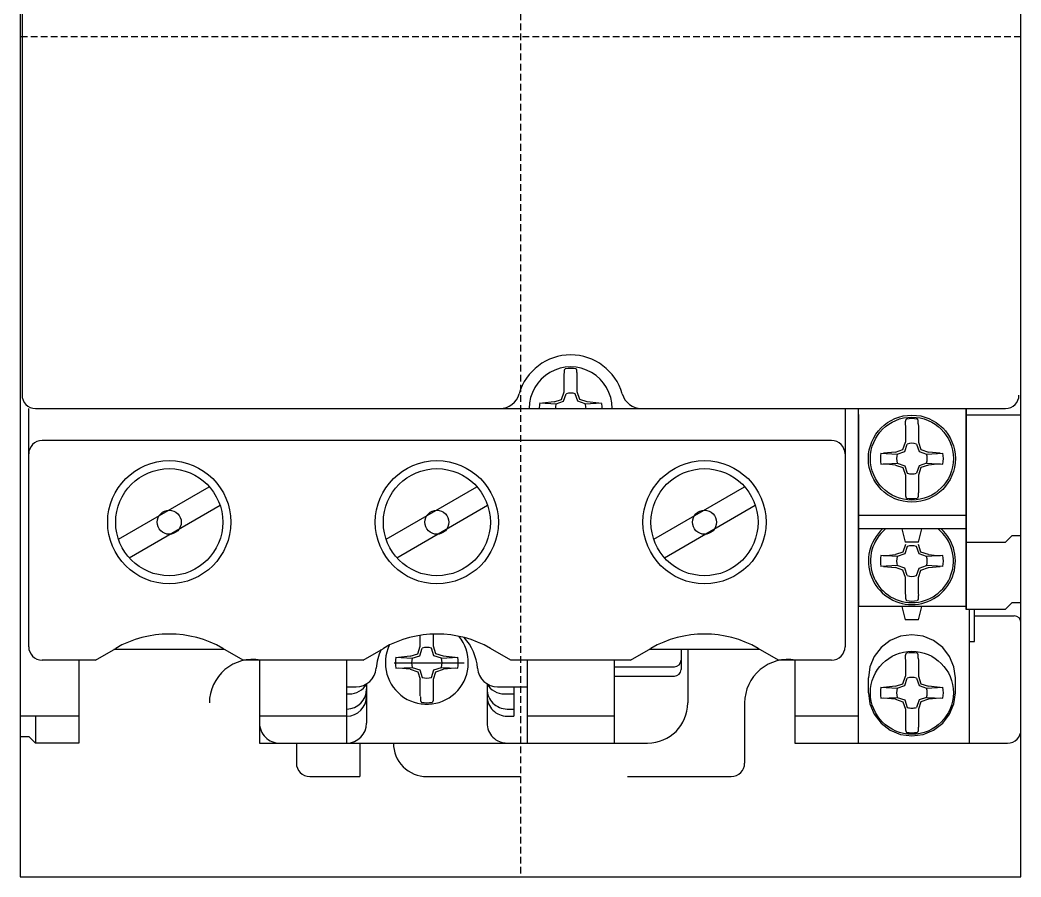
# Model space of a CAD drawing. Extents: x 0 to 75, y 0 to 126.
# Drawn here: x 0 to 74.8, y 0 to 64 of the extents above; entities that cross this region are included whole.
import ezdxf

# ---------------------------------------------------------------- set-up
doc = ezdxf.new("R2010")
doc.units = 0
doc.linetypes.add('DASHED', pattern=[0.75, 0.5, -0.25])
doc.layers.add('-15N-THT. THIẾT BỊ ĐÓNG MỞ', color=40, linetype='CONTINUOUS')

# ---------------------------------------------------------------- blocks, each defined once
blk = doc.blocks.new('06 - N - SC CTT LC1D40~65')
at = {"layer": '-15N-THT. THIẾT BỊ ĐÓNG MỞ'}
for p, q in [((0, 63.25), (0, -62.75)), ((74.800094, -62.75), (74.800094, 63.25)), ((0.150146, 27.249008), (0.150146, -26.750996)), ((40.661133, -26.515156), (40.661133, -25.273808)), ((40.663383, -25.24552), (40.666062, -25.217341)), ((40.666062, -25.217341), (40.668975, -25.18921)), ((40.668975, -25.18921), (40.671926, -25.161067)), ((40.671926, -25.161067), (40.674717, -25.132851)), ((40.674717, -25.132851), (40.677153, -25.1045)), ((40.677153, -25.1045), (40.679038, -25.075955)), ((40.679038, -25.075955), (40.680176, -25.047153)), ((40.680176, -25.047153), (40.680501, -25.023862)), ((40.680501, -25.023862), (40.680631, -25.000496)), ((40.680631, -25.000496), (40.680974, -24.977182)), ((40.680974, -24.977182), (40.681938, -24.954048)), ((40.681938, -24.954048), (40.683934, -24.931223)), ((40.683934, -24.931223), (40.687369, -24.908834)), ((40.687369, -24.908834), (40.692653, -24.88701)), ((40.692653, -24.88701), (40.700195, -24.865879)), ((40.700195, -24.865879), (40.704831, -24.855801)), ((40.704831, -24.855801), (40.710052, -24.84593)), ((40.710052, -24.84593), (40.715797, -24.836277)), ((40.715797, -24.836277), (40.722006, -24.826853)), ((40.722006, -24.826853), (40.728616, -24.817667)), ((40.728616, -24.817667), (40.735567, -24.808731)), ((40.735567, -24.808731), (40.742796, -24.800053)), ((40.742796, -24.800053), (40.750244, -24.791645)), ((41.557495, -24.800053), (41.550049, -24.791645)), ((41.564724, -24.808731), (41.557495, -24.800053)), ((41.571674, -24.817667), (41.564724, -24.808731)), ((41.578283, -24.826853), (41.571674, -24.817667)), ((41.584491, -24.836277), (41.578283, -24.826853)), ((41.590237, -24.84593), (41.584491, -24.836277)), ((41.595459, -24.855801), (41.590237, -24.84593)), ((41.600097, -24.865879), (41.595459, -24.855801)), ((41.607649, -24.887009), (41.600097, -24.865879)), ((41.612947, -24.908832), (41.607649, -24.887009)), ((41.616397, -24.931219), (41.612947, -24.908832)), ((41.618404, -24.954043), (41.616397, -24.931219)), ((41.619374, -24.977176), (41.618404, -24.954043)), ((41.619713, -25.000491), (41.619374, -24.977176)), ((41.619825, -25.023859), (41.619713, -25.000491)), ((41.620117, -25.047153), (41.619825, -25.023859)), ((41.621188, -25.075914), (41.620117, -25.047153)), ((41.622983, -25.104421), (41.621188, -25.075914)), ((41.625305, -25.132735), (41.622983, -25.104421)), ((41.627958, -25.160917), (41.625305, -25.132735)), ((41.630745, -25.189027), (41.627958, -25.160917)), ((41.633468, -25.217126), (41.630745, -25.189027)), ((41.635932, -25.245275), (41.633468, -25.217126)), ((41.637939, -26.516514), (41.637939, -25.273533)), ((40.474493, -27.080561), (40.661131, -26.515139)), ((40.619831, -27.220623), (40.805156, -26.659172)), ((41.680492, -27.220655), (41.495162, -26.659189)), ((41.823188, -27.077946), (41.637857, -26.51648)), ((38.835941, -27.341913), (40.058384, -27.405979)), ((39.917005, -27.26457), (39.037351, -27.352449)), ((39.916942, -27.264652), (40.474439, -27.080633)), ((40.058315, -27.406021), (40.619781, -27.220692)), ((42.241899, -27.406027), (41.680434, -27.220696)), ((42.384614, -27.263317), (41.823149, -27.077986)), ((42.242063, -27.405952), (43.464278, -27.341898)), ((43.262851, -27.352491), (42.383441, -27.264635)), ((0.650146, -45.550003), (0.650146, -27.75)), ((1.150146, -27.750996), (73.650146, -27.750996)), ((61.650146, -27.750996), (61.650146, -45.550003)), ((62.625076, -27.750996), (62.625076, -52.75)), ((62.650085, -28.204544), (62.650085, -42.550964)), ((70.675079, -27.750996), (70.675079, -42.75)), ((74.800094, -28.25), (70.675155, -28.25)), ((70.700058, -27.750992), (70.700058, -42.750992)), ((66.161032, -29.023804), (66.161032, -30.270501)), ((66.163282, -28.995515), (66.165961, -28.967336)), ((66.165961, -28.967336), (66.168873, -28.939205)), ((66.168873, -28.939205), (66.171822, -28.911062)), ((66.171822, -28.911062), (66.174613, -28.882846)), ((66.174613, -28.882846), (66.177049, -28.854495)), ((66.177049, -28.854495), (66.178933, -28.82595)), ((66.178933, -28.82595), (66.18007, -28.79715)), ((66.18007, -28.79715), (66.180395, -28.773858)), ((66.180395, -28.773858), (66.180522, -28.750491)), ((66.180522, -28.750491), (66.180862, -28.727177)), ((66.180862, -28.727177), (66.181823, -28.704043)), ((66.181823, -28.704043), (66.183815, -28.681218)), ((66.183815, -28.681218), (66.187247, -28.65883)), ((66.187247, -28.65883), (66.192529, -28.637006)), ((66.192529, -28.637006), (66.20007, -28.615875)), ((66.20007, -28.615875), (66.204703, -28.605797)), ((66.204703, -28.605797), (66.209919, -28.595926)), ((66.209919, -28.595926), (66.215657, -28.586273)), ((66.215657, -28.586273), (66.221856, -28.576848)), ((66.221856, -28.576848), (66.228458, -28.567663)), ((66.228458, -28.567663), (66.235401, -28.558726)), ((66.235401, -28.558726), (66.242625, -28.550049)), ((66.242625, -28.550049), (66.25007, -28.541641)), ((67.057515, -28.550049), (67.05007, -28.541641)), ((67.064738, -28.558726), (67.057515, -28.550049)), ((67.07168, -28.567663), (67.064738, -28.558726)), ((67.07828, -28.576849), (67.07168, -28.567663)), ((67.084479, -28.586273), (67.07828, -28.576849)), ((67.090217, -28.595926), (67.084479, -28.586273)), ((67.095434, -28.605797), (67.090217, -28.595926)), ((67.10007, -28.615875), (67.095434, -28.605797)), ((67.107621, -28.637006), (67.10007, -28.615875)), ((67.112917, -28.658828), (67.107621, -28.637006)), ((67.116363, -28.681215), (67.112917, -28.658828)), ((67.118367, -28.704039), (67.116363, -28.681215)), ((67.119333, -28.727172), (67.118367, -28.704039)), ((67.119669, -28.750487), (67.119333, -28.727172)), ((67.119779, -28.773855), (67.119669, -28.750487)), ((67.12007, -28.79715), (67.119779, -28.773855)), ((67.121136, -28.82591), (67.12007, -28.79715)), ((67.122918, -28.854419), (67.121136, -28.82591)), ((67.125221, -28.882735), (67.122918, -28.854419)), ((67.127852, -28.91092), (67.125221, -28.882735)), ((67.130617, -28.939033), (67.127852, -28.91092)), ((67.133322, -28.967135), (67.130617, -28.939033)), ((67.135772, -28.995285), (67.133322, -28.967135)), ((67.137774, -29.023544), (67.137774, -30.266495)), ((60.6501, -30.149902), (1.650146, -30.149902)), ((65.977021, -30.827969), (66.162351, -30.266504)), ((66.119731, -30.970667), (66.305057, -30.409216)), ((66.995065, -30.409211), (67.18039, -30.970663)), ((67.137775, -30.266497), (67.3231, -30.827949)), ((64.335949, -31.091936), (65.558282, -31.155996)), ((65.415563, -31.013295), (64.537329, -31.1025)), ((65.415562, -31.013283), (65.977025, -30.827953)), ((65.558273, -31.155994), (66.119733, -30.970665)), ((67.180388, -30.970678), (67.741848, -31.156007)), ((67.323096, -30.827966), (67.884556, -31.013295)), ((67.741857, -31.155999), (68.964191, -31.091939)), ((68.762811, -31.102501), (67.884577, -31.013297)), ((64.33595, -31.910067), (65.558283, -31.846007)), ((65.416902, -31.98738), (64.537319, -31.899508)), ((65.416897, -31.987379), (65.974387, -32.171396)), ((65.55827, -31.846009), (66.119729, -32.031337)), ((66.119736, -32.031329), (66.305062, -32.59278)), ((67.18039, -32.031325), (66.995059, -32.592791)), ((67.741853, -31.845996), (67.180394, -32.031325)), ((67.884562, -31.988708), (67.323104, -32.174037)), ((67.741858, -31.846004), (68.964191, -31.910064)), ((68.762819, -31.899502), (67.883237, -31.987374)), ((65.974392, -32.171393), (66.161028, -32.736815)), ((66.161032, -32.736827), (66.161032, -33.97818)), ((67.323095, -32.174038), (67.137764, -32.735503)), ((67.137774, -32.735473), (67.137774, -33.978455)), ((7.356047, -37.516797), (14.144266, -33.597617)), ((27.356047, -37.516797), (34.144266, -33.597617)), ((47.355986, -37.516797), (54.144205, -33.597617)), ((66.163282, -34.006469), (66.165961, -34.034648)), ((66.165961, -34.034648), (66.168873, -34.062779)), ((66.168873, -34.062779), (66.171822, -34.090922)), ((66.171822, -34.090922), (66.174613, -34.119138)), ((66.174613, -34.119138), (66.177049, -34.147489)), ((66.177049, -34.147489), (66.178933, -34.176034)), ((66.178933, -34.176034), (66.18007, -34.204834)), ((66.18007, -34.204834), (66.180395, -34.228126)), ((66.180395, -34.228126), (66.180522, -34.251493)), ((66.180522, -34.251493), (66.180862, -34.274807)), ((66.180862, -34.274807), (66.181823, -34.297941)), ((66.181823, -34.297941), (66.183815, -34.320766)), ((66.183815, -34.320766), (66.187247, -34.343154)), ((66.187247, -34.343154), (66.192529, -34.364978)), ((66.192529, -34.364978), (66.20007, -34.386109)), ((66.20007, -34.386109), (66.204703, -34.396187)), ((66.204703, -34.396187), (66.209919, -34.406058)), ((66.209919, -34.406058), (66.215657, -34.415711)), ((67.090217, -34.406058), (67.084479, -34.415711)), ((67.095434, -34.396187), (67.090217, -34.406058)), ((67.10007, -34.386109), (67.095434, -34.396187)), ((67.107621, -34.364978), (67.10007, -34.386109)), ((67.112917, -34.343156), (67.107621, -34.364978)), ((67.116363, -34.320769), (67.112917, -34.343156)), ((67.118367, -34.297945), (67.116363, -34.320769)), ((67.119333, -34.274812), (67.118367, -34.297945)), ((67.119669, -34.251497), (67.119333, -34.274812)), ((67.119779, -34.228129), (67.119669, -34.251497)), ((67.12007, -34.204834), (67.119779, -34.228129)), ((67.121136, -34.176074), (67.12007, -34.204834)), ((67.122918, -34.147568), (67.121136, -34.176074)), ((67.125221, -34.119254), (67.122918, -34.147568)), ((67.127852, -34.091072), (67.125221, -34.119254)), ((67.130617, -34.062961), (67.127852, -34.091072)), ((67.133322, -34.034862), (67.130617, -34.062961)), ((67.135772, -34.006713), (67.133322, -34.034862)), ((8.156045, -38.902427), (14.944262, -34.983249)), ((28.156045, -38.902427), (34.944262, -34.983249)), ((48.155984, -38.902427), (54.944201, -34.983249)), ((66.215657, -34.415711), (66.221856, -34.425136)), ((66.221856, -34.425136), (66.228458, -34.434321)), ((66.228458, -34.434321), (66.235401, -34.443258)), ((66.235401, -34.443258), (66.242625, -34.451935)), ((66.242625, -34.451935), (66.25007, -34.460343)), ((67.057515, -34.451935), (67.05007, -34.460343)), ((67.064738, -34.443258), (67.057515, -34.451935)), ((67.07168, -34.434321), (67.064738, -34.443258)), ((67.07828, -34.425135), (67.07168, -34.434321)), ((67.084479, -34.415711), (67.07828, -34.425135)), ((70.675049, -35.750992), (62.625061, -35.750992)), ((70.675049, -36.750992), (62.600067, -36.750992)), ((65.90008, -36.750996), (66.150077, -37.75098)), ((67.15007, -37.750977), (67.400067, -36.750988)), ((73.650118, -37.750011), (74.150118, -37.250011)), ((74.150146, -37.25), (74.800094, -37.25)), ((66.162331, -37.916496), (65.977001, -38.477963)), ((66.305042, -38.059212), (66.119716, -38.620663)), ((67.15007, -37.750992), (66.15007, -37.750992)), ((67.180424, -38.62064), (66.9951, -38.059189)), ((67.323135, -38.477928), (67.13781, -37.916477)), ((70.675155, -37.75), (73.650146, -37.75)), ((65.558299, -38.806), (64.335962, -38.74194)), ((64.537336, -38.752487), (65.415569, -38.663281)), ((65.977034, -38.477963), (65.415582, -38.663288)), ((66.119748, -38.620674), (65.558283, -38.806004)), ((67.74186, -38.806004), (67.180395, -38.620674)), ((67.88456, -38.663292), (67.323108, -38.477963)), ((68.964203, -38.741924), (67.741866, -38.805985)), ((67.884592, -38.6633), (68.762825, -38.752502)), ((65.558296, -39.495991), (64.335959, -39.560051)), ((64.537322, -39.5495), (65.416916, -39.637371)), ((65.974375, -39.821388), (65.416893, -39.637371)), ((66.119716, -39.681328), (65.558265, -39.496002)), ((67.180424, -39.681294), (67.74189, -39.49596)), ((67.323138, -39.824001), (67.88459, -39.638676)), ((68.964206, -39.560066), (67.741869, -39.496006)), ((67.883258, -39.637356), (68.762836, -39.549484)), ((66.161044, -40.386799), (65.974408, -39.821377)), ((66.305071, -40.242767), (66.119745, -39.681316)), ((66.161026, -41.628174), (66.161026, -40.386826)), ((66.995073, -40.242786), (67.180403, -39.68132)), ((67.137771, -41.628449), (67.137771, -40.385468)), ((67.137783, -40.385502), (67.323114, -39.824036)), ((66.163276, -41.656462), (66.165955, -41.684641)), ((66.165955, -41.684641), (66.168868, -41.712771)), ((66.168868, -41.712771), (66.171819, -41.740914)), ((66.171819, -41.740914), (66.17461, -41.769131)), ((66.17461, -41.769131), (66.177046, -41.797481)), ((66.177046, -41.797481), (66.178931, -41.826027)), ((66.178931, -41.826027), (66.180069, -41.854828)), ((66.180069, -41.854828), (66.180394, -41.87812)), ((66.180394, -41.87812), (66.180522, -41.901487)), ((67.11978, -41.878123), (67.119669, -41.901492)), ((67.120071, -41.854828), (67.11978, -41.878123)), ((67.121137, -41.826068), (67.120071, -41.854828)), ((67.122918, -41.797562), (67.121137, -41.826068)), ((67.125221, -41.769248), (67.122918, -41.797562)), ((67.127851, -41.741066), (67.125221, -41.769248)), ((67.130615, -41.712956), (67.127851, -41.741066)), ((67.133319, -41.684856), (67.130615, -41.712956)), ((67.135769, -41.656707), (67.133319, -41.684856)), ((70.700043, -42.550964), (62.600036, -42.550964)), ((65.900088, -42.550964), (66.150084, -43.550953)), ((66.180522, -41.901487), (66.180862, -41.924801)), ((66.180862, -41.924801), (66.181824, -41.947934)), ((66.181824, -41.947934), (66.183817, -41.970759)), ((66.183817, -41.970759), (66.18725, -41.993147)), ((66.18725, -41.993147), (66.192532, -42.014971)), ((66.192532, -42.014971), (66.200073, -42.036102)), ((66.200073, -42.036102), (66.204706, -42.046181)), ((66.204706, -42.046181), (66.209922, -42.056052)), ((66.209922, -42.056052), (66.215661, -42.065705)), ((66.215661, -42.065705), (66.221861, -42.075129)), ((66.221861, -42.075129), (66.228463, -42.084315)), ((66.228463, -42.084315), (66.235406, -42.093251)), ((66.235406, -42.093251), (66.242631, -42.101928)), ((66.242631, -42.101928), (66.250076, -42.110336)), ((67.057509, -42.101928), (67.050064, -42.110336)), ((67.064732, -42.093251), (67.057509, -42.101928)), ((67.071675, -42.084315), (67.064732, -42.093251)), ((67.078275, -42.075129), (67.071675, -42.084315)), ((67.084475, -42.065705), (67.078275, -42.075129)), ((67.090214, -42.056052), (67.084475, -42.065705)), ((67.095431, -42.046181), (67.090214, -42.056052)), ((67.100067, -42.036102), (67.095431, -42.046181)), ((67.107618, -42.014973), (67.100067, -42.036102)), ((67.112914, -41.99315), (67.107618, -42.014973)), ((67.116362, -41.970764), (67.112914, -41.99315)), ((67.118366, -41.94794), (67.116362, -41.970764)), ((67.119333, -41.924807), (67.118366, -41.94794)), ((67.119669, -41.901492), (67.119333, -41.924807)), ((67.150062, -43.550945), (67.400059, -42.550961)), ((73.650118, -42.749992), (74.150118, -42.249992)), ((74.150146, -42.25), (74.800094, -42.25)), ((70.675155, -42.75), (73.650146, -42.75)), ((70.947235, -52.751007), (70.947235, -42.75)), ((71.316589, -45.15097), (71.316589, -42.75)), ((71.316589, -43.250977), (74.300094, -43.250977)), ((67.15007, -43.550964), (66.15007, -43.550964)), ((29.911133, -45.51416), (29.911133, -44.698414)), ((30.887939, -45.515518), (30.887939, -44.606182)), ((65.808908, -44.773283), (65.02507, -45.0948)), ((66.65007, -44.66362), (65.808908, -44.773283)), ((67.491232, -44.773283), (66.65007, -44.66362)), ((68.27507, -45.0948), (67.491232, -44.773283)), ((29.724504, -46.079559), (29.91114, -45.514137)), ((31.073162, -46.07695), (30.887831, -45.515484)), ((64.351973, -45.606259), (63.835487, -46.272805)), ((65.02507, -45.0948), (64.351973, -45.606259)), ((68.948167, -45.606259), (68.27507, -45.0948)), ((69.464653, -46.272805), (68.948167, -45.606259)), ((70.947235, -45.15097), (71.316589, -45.15097)), ((5.632381, -46.550053), (7.150249, -45.67371)), ((15.279297, -45.75), (7.020508, -45.75)), ((16.667881, -46.54985), (15.150207, -45.673622)), ((25.632461, -46.550007), (27.150133, -45.673779)), ((28.086183, -46.340942), (29.308384, -46.404995)), ((29.16691, -46.26358), (28.287256, -46.35146)), ((29.167045, -46.263626), (29.724382, -46.079659)), ((29.30833, -46.405022), (29.86984, -46.219677)), ((29.869842, -46.219624), (30.055168, -45.658173)), ((30.930525, -46.219643), (30.745193, -45.658176)), ((31.491895, -46.405033), (30.930429, -46.2197)), ((31.634609, -46.262321), (31.073143, -46.076988)), ((31.491956, -46.404968), (32.714401, -46.340904)), ((32.512869, -46.351498), (31.633184, -46.263618)), ((36.667799, -46.549965), (35.150114, -45.673729)), ((45.632361, -46.549889), (47.150033, -45.67366)), ((55.279495, -45.75), (47.020508, -45.75)), ((49.40007, -45.75), (49.40007, -47.251007)), ((49.900085, -45.751007), (49.900085, -49.751007)), ((56.667767, -46.549965), (55.150082, -45.673729)), ((63.835487, -46.272805), (63.510811, -47.049014)), ((66.171822, -46.400228), (66.174613, -46.372012)), ((66.174613, -46.372012), (66.177049, -46.343661)), ((66.177049, -46.343661), (66.178933, -46.315116)), ((66.178933, -46.315116), (66.18007, -46.286316)), ((66.18007, -46.286316), (66.180395, -46.263024)), ((66.180395, -46.263024), (66.180522, -46.239657)), ((66.180522, -46.239657), (66.180862, -46.216343)), ((66.180862, -46.216343), (66.181823, -46.193209)), ((66.181823, -46.193209), (66.183815, -46.170384)), ((66.183815, -46.170384), (66.187247, -46.147996)), ((66.187247, -46.147996), (66.192529, -46.126172)), ((66.192529, -46.126172), (66.20007, -46.105041)), ((66.20007, -46.105041), (66.204703, -46.094963)), ((66.204703, -46.094963), (66.209919, -46.085092)), ((66.209919, -46.085092), (66.215657, -46.075439)), ((66.215657, -46.075439), (66.221856, -46.066014)), ((66.221856, -46.066014), (66.228458, -46.056829)), ((66.228458, -46.056829), (66.235401, -46.047892)), ((66.235401, -46.047892), (66.242625, -46.039215)), ((66.242625, -46.039215), (66.25007, -46.030807)), ((67.057515, -46.039215), (67.05007, -46.030807)), ((67.064738, -46.047892), (67.057515, -46.039215)), ((67.07168, -46.056829), (67.064738, -46.047892)), ((67.07828, -46.066015), (67.07168, -46.056829)), ((67.084479, -46.075439), (67.07828, -46.066015)), ((67.090217, -46.085092), (67.084479, -46.075439)), ((67.095434, -46.094963), (67.090217, -46.085092)), ((67.10007, -46.105041), (67.095434, -46.094963)), ((67.107621, -46.126172), (67.10007, -46.105041)), ((67.112917, -46.147994), (67.107621, -46.126172)), ((67.116363, -46.170381), (67.112917, -46.147994)), ((67.118367, -46.193205), (67.116363, -46.170381)), ((67.119333, -46.216338), (67.118367, -46.193205)), ((67.119669, -46.239653), (67.119333, -46.216338)), ((67.119779, -46.263021), (67.119669, -46.239653)), ((67.12007, -46.286316), (67.119779, -46.263021)), ((67.121136, -46.315076), (67.12007, -46.286316)), ((67.122918, -46.343585), (67.121136, -46.315076)), ((67.125221, -46.371901), (67.122918, -46.343585)), ((67.127852, -46.400086), (67.125221, -46.371901)), ((69.789329, -47.049014), (69.464653, -46.272805)), ((5.632568, -46.550003), (1.650146, -46.550003)), ((4.400146, -46.549957), (4.400146, -52.75)), ((25.632324, -46.550003), (16.668213, -46.550003)), ((17.900146, -46.550003), (17.900146, -52.75)), ((24.400146, -46.550003), (24.400146, -52.75)), ((27.962158, -46.75), (33.200928, -46.75)), ((28.08608, -47.159035), (29.308523, -47.094971)), ((29.308363, -47.094978), (29.869829, -47.280308)), ((30.930414, -47.280289), (31.491924, -47.094944)), ((31.492059, -47.095009), (32.71426, -47.159061)), ((45.632171, -46.550003), (36.667724, -46.550003)), ((37.900146, -46.550003), (37.900146, -52.75)), ((44.400085, -46.550003), (44.400085, -52.75)), ((44.400085, -47.04567), (48.90007, -47.04567)), ((60.650146, -46.550003), (56.667831, -46.550003)), ((57.900085, -46.550003), (57.900085, -52.75)), ((63.510811, -47.049014), (63.40007, -47.881989)), ((66.161032, -46.51297), (66.161032, -47.759667)), ((66.163282, -46.484681), (66.165961, -46.456502)), ((66.165961, -46.456502), (66.168873, -46.428371)), ((66.168873, -46.428371), (66.171822, -46.400228)), ((67.130617, -46.428199), (67.127852, -46.400086)), ((67.133322, -46.456301), (67.130617, -46.428199)), ((67.135772, -46.484451), (67.133322, -46.456301)), ((67.137774, -46.51271), (67.137774, -47.755661)), ((69.90007, -47.88199), (69.789329, -47.049014)), ((29.165481, -47.237671), (28.287187, -47.14846)), ((29.165649, -47.237686), (29.727114, -47.423019)), ((29.727049, -47.423027), (29.91238, -47.984493)), ((29.869922, -47.280273), (30.05525, -47.841724)), ((30.745186, -47.841785), (30.930509, -47.280334)), ((30.887895, -47.984501), (31.073221, -47.42305)), ((31.073158, -47.422989), (31.634666, -47.237644)), ((32.512691, -47.148491), (31.63464, -47.237679)), ((44.400085, -47.751007), (48.90007, -47.751007)), ((65.977021, -48.317135), (66.162351, -47.75567)), ((67.137775, -47.755663), (67.3231, -48.317115)), ((24.425293, -48.543198), (25.101074, -48.543198)), ((25.900146, -48.312576), (25.900146, -51.25)), ((29.911133, -49.227188), (29.911133, -47.980484)), ((30.887939, -49.227448), (30.887939, -47.984497)), ((34.900146, -48.312576), (34.900146, -51.25)), ((35.699219, -48.543198), (37.875, -48.543198)), ((36.900146, -48.543198), (36.900146, -50.740341)), ((63.40007, -48.990158), (63.40007, -47.881989)), ((64.335949, -48.581102), (65.558282, -48.645162)), ((65.415563, -48.502461), (64.537329, -48.591666)), ((65.415562, -48.502449), (65.977025, -48.317119)), ((65.558273, -48.64516), (66.119733, -48.459831)), ((66.119731, -48.459833), (66.305057, -47.898382)), ((66.995065, -47.898377), (67.18039, -48.459829)), ((67.180388, -48.459844), (67.741848, -48.645173)), ((67.323096, -48.317132), (67.884556, -48.502461)), ((67.741857, -48.645165), (68.964191, -48.581105)), ((68.762811, -48.591667), (67.884577, -48.502463)), ((69.90007, -48.990158), (69.90007, -47.881989)), ((24.422119, -49.079102), (24.609619, -49.079102)), ((29.913383, -49.255476), (29.916062, -49.283655)), ((29.916062, -49.283655), (29.918975, -49.311786)), ((29.918975, -49.311786), (29.921926, -49.339929)), ((29.921926, -49.339929), (29.924717, -49.368145)), ((30.877959, -49.340073), (30.875306, -49.368257)), ((30.880745, -49.31196), (30.877959, -49.340073)), ((30.883469, -49.283858), (30.880745, -49.31196)), ((30.885932, -49.255707), (30.883469, -49.283858)), ((36.200195, -49.079102), (36.900146, -49.079102)), ((63.40007, -48.990161), (63.510812, -49.823136)), ((64.33595, -49.399233), (65.558283, -49.335173)), ((65.55827, -49.335175), (66.119729, -49.520503)), ((67.741853, -49.335162), (67.180394, -49.520491)), ((67.741858, -49.33517), (68.964191, -49.39923)), ((69.789328, -49.823137), (69.90007, -48.990163)), ((29.924717, -49.368145), (29.927153, -49.396496)), ((29.927153, -49.396496), (29.929038, -49.425041)), ((29.929038, -49.425041), (29.930176, -49.453842)), ((29.930176, -49.453842), (29.930501, -49.477134)), ((29.930501, -49.477134), (29.930631, -49.500501)), ((29.930631, -49.500501), (29.930974, -49.523815)), ((29.930974, -49.523815), (29.931938, -49.546948)), ((29.931938, -49.546948), (29.933934, -49.569773)), ((29.933934, -49.569773), (29.937369, -49.592162)), ((29.937369, -49.592162), (29.942653, -49.613985)), ((29.942653, -49.613985), (29.950195, -49.635117)), ((29.950195, -49.635117), (29.954831, -49.645196)), ((29.954831, -49.645196), (29.960052, -49.655066)), ((29.960052, -49.655066), (29.965797, -49.664719)), ((29.965797, -49.664719), (29.972006, -49.674143)), ((29.972006, -49.674143), (29.978616, -49.683329)), ((29.978616, -49.683329), (29.985567, -49.692265)), ((29.985567, -49.692265), (29.992796, -49.700943)), ((29.992796, -49.700943), (30.000244, -49.709351)), ((30.807496, -49.700943), (30.800049, -49.709351)), ((30.814725, -49.692265), (30.807496, -49.700943)), ((30.821674, -49.683329), (30.814725, -49.692265)), ((30.828284, -49.674143), (30.821674, -49.683329)), ((30.834492, -49.664719), (30.828284, -49.674143)), ((30.840237, -49.655066), (30.834492, -49.664719)), ((30.84546, -49.645196), (30.840237, -49.655066)), ((30.850097, -49.635117), (30.84546, -49.645196)), ((30.857649, -49.613987), (30.850097, -49.635117)), ((30.862948, -49.592165), (30.857649, -49.613987)), ((30.866398, -49.569778), (30.862948, -49.592165)), ((30.868405, -49.546954), (30.866398, -49.569778)), ((30.869375, -49.523821), (30.868405, -49.546954)), ((30.869713, -49.500506), (30.869375, -49.523821)), ((30.869825, -49.477137), (30.869713, -49.500506)), ((30.870117, -49.453842), (30.869825, -49.477137)), ((30.871188, -49.425082), (30.870117, -49.453842)), ((30.872984, -49.396574), (30.871188, -49.425082)), ((30.875306, -49.368257), (30.872984, -49.396574)), ((54.150009, -49.75), (54.150009, -54.25)), ((63.510812, -49.823136), (63.835488, -50.599344)), ((65.416902, -49.476546), (64.537319, -49.388674)), ((65.416897, -49.476545), (65.974387, -49.660562)), ((65.974392, -49.660559), (66.161028, -50.225981)), ((66.119736, -49.520495), (66.305062, -50.081946)), ((67.18039, -49.520491), (66.995059, -50.081957)), ((67.323095, -49.663204), (67.137764, -50.224669)), ((67.884562, -49.477874), (67.323104, -49.663203)), ((68.762819, -49.388668), (67.883237, -49.47654)), ((69.464651, -50.599345), (69.789328, -49.823137)), ((4.400146, -50.75), (0, -50.75)), ((1.150146, -50.75), (1.150146, -52.75)), ((24.400146, -50.75), (17.900146, -50.75)), ((36.400146, -50.204498), (36.900146, -50.204498)), ((36.400146, -50.740341), (36.900146, -50.740341)), ((44.400085, -50.75), (37.900146, -50.75)), ((62.625076, -50.75), (57.900085, -50.75)), ((63.835488, -50.599344), (64.351974, -51.265889)), ((66.161032, -50.225993), (66.161032, -51.467346)), ((67.137774, -50.224639), (67.137774, -51.467621)), ((68.948165, -51.26589), (69.464651, -50.599345)), ((64.351974, -51.265889), (65.025071, -51.777347)), ((66.163282, -51.495635), (66.165961, -51.523814)), ((66.165961, -51.523814), (66.168873, -51.551945)), ((66.168873, -51.551945), (66.171822, -51.580088)), ((66.171822, -51.580088), (66.174613, -51.608304)), ((66.174613, -51.608304), (66.177049, -51.636655)), ((67.125221, -51.60842), (67.122918, -51.636734)), ((67.127852, -51.580238), (67.125221, -51.60842)), ((67.130617, -51.552127), (67.127852, -51.580238)), ((67.133322, -51.524028), (67.130617, -51.552127)), ((67.135772, -51.495879), (67.133322, -51.524028)), ((68.275068, -51.777348), (68.948165, -51.26589)), ((0, -52.25), (0.650146, -52.25)), ((0.650116, -52.250004), (1.150116, -52.750004)), ((65.025071, -51.777347), (65.808908, -52.098863)), ((65.808908, -52.098863), (66.650069, -52.208527)), ((66.177049, -51.636655), (66.178933, -51.6652)), ((66.178933, -51.6652), (66.18007, -51.694)), ((66.18007, -51.694), (66.180395, -51.717292)), ((66.180395, -51.717292), (66.180522, -51.740659)), ((66.180522, -51.740659), (66.180862, -51.763973)), ((66.180862, -51.763973), (66.181823, -51.787107)), ((66.181823, -51.787107), (66.183815, -51.809932)), ((66.183815, -51.809932), (66.187247, -51.83232)), ((66.187247, -51.83232), (66.192529, -51.854144)), ((66.192529, -51.854144), (66.20007, -51.875275)), ((66.20007, -51.875275), (66.204703, -51.885353)), ((66.204703, -51.885353), (66.209919, -51.895224)), ((66.209919, -51.895224), (66.215657, -51.904877)), ((66.215657, -51.904877), (66.221856, -51.914302)), ((66.221856, -51.914302), (66.228458, -51.923487)), ((66.228458, -51.923487), (66.235401, -51.932424)), ((66.235401, -51.932424), (66.242625, -51.941101)), ((66.242625, -51.941101), (66.25007, -51.949509)), ((66.650069, -52.208527), (67.49123, -52.098864)), ((67.057515, -51.941101), (67.05007, -51.949509)), ((67.064738, -51.932424), (67.057515, -51.941101)), ((67.07168, -51.923487), (67.064738, -51.932424)), ((67.07828, -51.914301), (67.07168, -51.923487)), ((67.084479, -51.904877), (67.07828, -51.914301)), ((67.090217, -51.895224), (67.084479, -51.904877)), ((67.095434, -51.885353), (67.090217, -51.895224)), ((67.10007, -51.875275), (67.095434, -51.885353)), ((67.107621, -51.854144), (67.10007, -51.875275)), ((67.112917, -51.832322), (67.107621, -51.854144)), ((67.116363, -51.809935), (67.112917, -51.832322)), ((67.118367, -51.787111), (67.116363, -51.809935)), ((67.119333, -51.763978), (67.118367, -51.787111)), ((67.119669, -51.740663), (67.119333, -51.763978)), ((67.119779, -51.717295), (67.119669, -51.740663)), ((67.12007, -51.694), (67.119779, -51.717295)), ((67.121136, -51.66524), (67.12007, -51.694)), ((67.122918, -51.636734), (67.121136, -51.66524)), ((67.49123, -52.098864), (68.275068, -51.777348)), ((4.400146, -52.75), (1.150146, -52.75)), ((17.900146, -52.751007), (46.900085, -52.751007)), ((20.650009, -52.75), (20.650009, -54.25)), ((25.400009, -52.75), (25.400009, -55.25)), ((57.900085, -52.751007), (73.800094, -52.751007)), ((21.650009, -55.25), (25.400009, -55.25)), ((30.400009, -55.25), (37.400009, -55.25)), ((45.400009, -55.25), (53.150009, -55.25)), ((0, -62.75), (74.800094, -62.75))]:
    blk.add_line(p, q, dxfattribs=at)
at = {"layer": '-15N-THT. THIẾT BỊ ĐÓNG MỞ', "color": 6, "linetype": 'DASHED'}
for p, q in [((37.400047, 63.25), (37.400047, -62.75)), ((74.800094, 0), (0, 0))]:
    blk.add_line(p, q, dxfattribs=at)
at = {"layer": '-15N-THT. THIẾT BỊ ĐÓNG MỞ'}
for centre, radius in [((66.65007, -31.500992), 3.25), ((66.65007, -31.500992), 3.099996), ((11.150146, -36.25), 4.599999), ((31.150146, -36.25), 4.599999), ((51.1501, -36.25), 4.599999), ((11.150146, -36.25), 4), ((31.150146, -36.25), 4), ((51.150085, -36.25), 4), ((11.150146, -36.25), 0.9), ((31.150146, -36.25), 0.9), ((51.150085, -36.25), 0.9), ((66.65007, -48.990158), 3.099996)]:
    blk.add_circle(centre, radius, dxfattribs=at)
for centre, radius, start, end in [((41.150146, -27.750996), 4, 15.826617, 164.173378), ((41.150146, -27.750996), 3.099996, 0, 180.000019), ((41.150146, -27.750996), 2.98626, 82.30225, 97.697714), ((1.150146, -26.750996), 1, 179.999964, 270.000001), ((35.858642, -26.250996), 1.5, 270.000028, 344.173396), ((41.150146, -27.750996), 1.145, 72.463717, 107.536301), ((46.44165, -26.250996), 1.5, 195.826619, 270.000028), ((73.650146, -26.750996), 1, 270.000028, 0.00001), ((41.150146, -27.750996), 2.349998, 169.975104, 180.000019), ((41.150146, -27.750996), 1.145, 162.463645, 180.000019), ((41.150146, -27.750996), 1.145, 0, 17.536934), ((41.150146, -27.750996), 2.349998, 0, 9.252745), ((66.65007, -31.500992), 2.98626, 82.30224, 97.697704), ((1.650146, -31.149902), 1, 89.999982, 179.999964), ((60.6501, -31.149902), 1, 0, 89.999982), ((66.65007, -31.500992), 1.145, 72.463707, 107.536291), ((66.65007, -31.500992), 2.349998, 169.975668, 190.024513), ((66.65007, -31.500992), 1.145, 162.463771, 197.536355), ((66.65007, -31.500992), 1.145, 342.463671, 17.536255), ((66.65007, -31.500992), 2.349998, 349.975485, 10.024331), ((66.65007, -31.500992), 1.145, 252.463699, 270.000018), ((66.65007, -31.500992), 1.145, 270.000018, 287.536283), ((66.65007, -31.500992), 2.98626, 262.302286, 277.69775), ((66.65007, -39.150986), 3.25, 132.399611, 47.600391), ((66.65007, -39.150986), 3.099996, 129.268106, 50.731896), ((66.65007, -39.150986), 1.145, 72.463717, 107.536301), ((66.65007, -39.150986), 2.349998, 169.975651, 190.024496), ((66.65007, -39.150986), 1.145, 162.463754, 197.536338), ((66.65007, -39.150986), 1.145, 342.463663, 17.536248), ((66.65007, -39.150986), 2.349998, 349.975478, 10.024323), ((66.65007, -39.150986), 1.145, 252.463709, 287.536293), ((66.65007, -39.150986), 2.98626, 262.302296, 277.69776), ((74.300094, -43.750977), 0.5, 0, 89.999982), ((11.150146, -52.601883), 8, 60.000043, 120.000031), ((31.150146, -52.601883), 8, 60.000043, 120.000031), ((30.400146, -46.75), 3.099996, 154.934372, 39.672453), ((30.400146, -47.441772), 3.8, 4.312872, 42.63778), ((51.150131, -52.601883), 8, 60.000043, 120.000031), ((1.650146, -45.550003), 1, 180.000032, 269.999919), ((30.400146, -46.75), 1.145, 72.463717, 107.536301), ((60.650146, -45.550003), 1, 269.999919, 359.999901), ((30.400146, -47.441772), 3.8, 153.901811, 175.687109), ((30.400146, -46.75), 2.349998, 169.975487, 190.024332), ((30.400146, -46.75), 2.349998, 349.975669, 10.024515), ((66.65007, -48.990158), 2.98626, 82.30224, 97.697704), ((17.400009, -49.75), 3.25, 79.936436, 180.000019), ((30.400146, -46.75), 1.145, 162.463645, 197.536229), ((30.400146, -46.75), 1.145, 342.463745, 17.536329), ((48.90007, -46.54567), 0.5, 270.000028, 0.00001), ((57.400009, -49.75), 3.25, 79.936436, 180.000019), ((25.115234, -47.043198), 1.5, 270.000192, 355.687128), ((30.400146, -46.75), 1.145, 252.463709, 287.536293), ((35.685058, -47.043198), 1.5, 184.312887, 269.999919), ((48.90007, -47.251007), 0.5, 270.000028, 0.00001), ((66.65007, -48.990158), 1.145, 72.463707, 107.536291), ((24.609619, -47.579102), 1.5, 270.000028, 329.350356), ((36.200195, -47.579102), 1.5, 209.926206, 270.000028), ((66.65007, -48.990158), 2.349998, 169.975668, 190.024513), ((66.65007, -48.990158), 2.349998, 349.975485, 10.024331), ((24.400146, -49.240341), 1.5, 270.460711, 359.999983), ((24.400146, -48.704498), 1.5, 270.583545, 0.00001), ((36.400146, -48.704498), 1.5, 179.999964, 270.000001), ((36.400146, -49.240341), 1.5, 179.999964, 270.000001), ((66.65007, -48.990158), 1.145, 162.463771, 197.536355), ((66.65007, -48.990158), 1.145, 342.463671, 17.536255), ((30.400146, -46.75), 2.98626, 262.302296, 277.69776), ((46.900085, -49.751007), 3.000001, 270.000028, 0.00001), ((66.65007, -48.990158), 1.145, 252.463699, 270.000018), ((66.65007, -48.990158), 1.145, 270.000018, 287.536283), ((19.4001, -51.251007), 1.499999, 179.999964, 270.000001), ((24.400146, -51.25), 1.5, 270.000028, 0.00001), ((36.400146, -51.25), 1.5, 179.999964, 270.000001), ((66.65007, -48.990158), 2.98626, 262.302286, 277.69775), ((73.800094, -51.751007), 1, 270.000028, 0.00001), ((30.400009, -52.75), 2.5, 179.999964, 270.000001), ((21.650009, -54.25), 1, 179.999964, 270.000001), ((53.150009, -54.25), 1, 270.000028, 0.00001)]:
    blk.add_arc(centre, radius, start, end, dxfattribs=at)

msp = doc.modelspace()

# ---------------------------------------------------------------- block references
msp.add_blockref('06 - N - SC CTT LC1D40~65', (0, 62.75))

doc.saveas('drawing.dxf')
